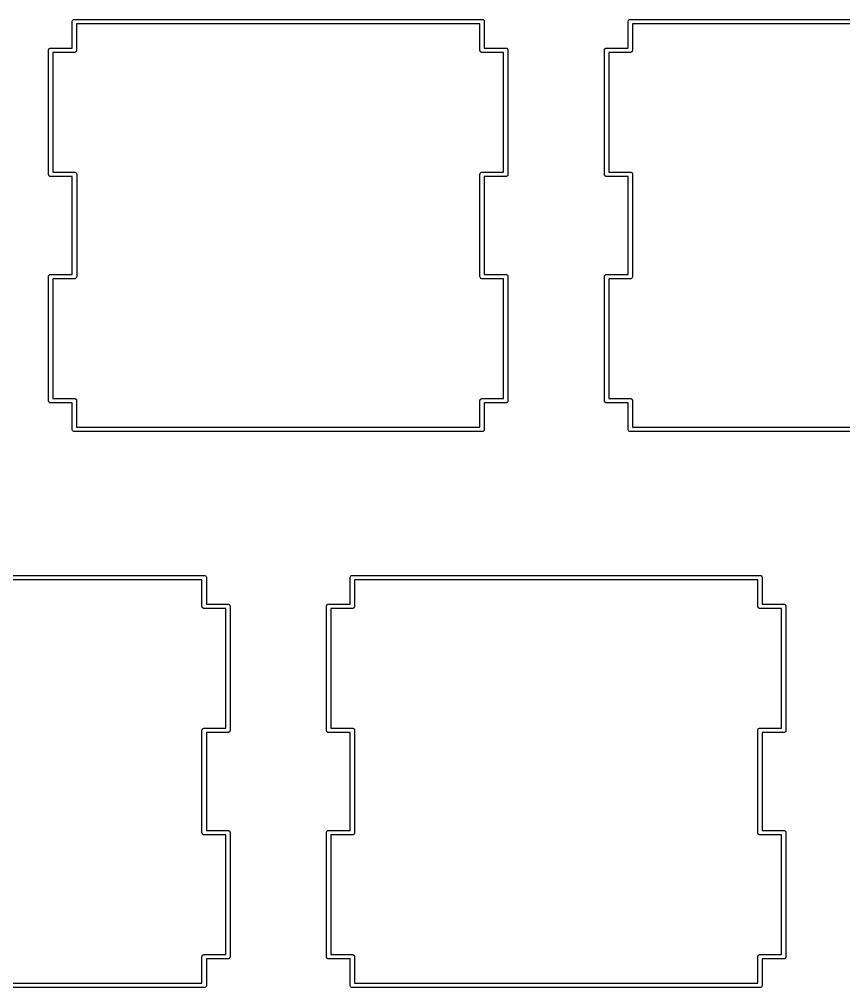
# Model space of a CAD drawing. Extents: x 24 to 395, y -191 to -67.
# Drawn here: x 67.33 to 95.58, y -126.12 to -92.95 of the extents above; entities that cross this region are included whole.
import ezdxf

# ---------------------------------------------------------------- set-up
doc = ezdxf.new("R2010")
doc.units = 0
doc.header["$MEASUREMENT"] = 0
doc.layers.add('BLACK', color=7, linetype='CONTINUOUS')

msp = doc.modelspace()

# ---------------------------------------------------------------- linework, layer by layer
at = {"layer": 'Black'}
for p, q in [((69.14, -93.0143), (69.149, -92.9894)), ((69.14, -93.0407), (69.14, -93.0143)), ((69.14, -93.0408), (69.14, -93.0407)), ((69.14, -93.9329), (69.14, -93.0408)), ((69.149, -92.9894), (69.166, -92.9691)), ((69.166, -92.9691), (69.1889, -92.9559)), ((69.1889, -92.9559), (69.215, -92.9513)), ((69.215, -92.9513), (83.185, -92.9513)), ((69.29, -93.1037), (69.29, -94.0079)), ((83.11, -93.1037), (69.29, -93.1037)), ((83.11, -94.0079), (83.11, -93.1037)), ((83.185, -92.9513), (83.2111, -92.9559)), ((83.2111, -92.9559), (83.234, -92.9691)), ((83.234, -92.9691), (83.251, -92.9894)), ((83.251, -92.9894), (83.26, -93.0143)), ((83.26, -93.0143), (83.26, -93.0407)), ((83.26, -93.0407), (83.26, -93.0408)), ((83.26, -93.0408), (83.26, -93.9329)), ((88.19, -93.0143), (88.199, -92.9894)), ((88.19, -93.0407), (88.19, -93.0143)), ((88.19, -93.0408), (88.19, -93.0407)), ((88.19, -93.9329), (88.19, -93.0408)), ((88.199, -92.9894), (88.216, -92.9691)), ((88.216, -92.9691), (88.2389, -92.9559)), ((88.2389, -92.9559), (88.265, -92.9513)), ((88.265, -92.9513), (102.235, -92.9513)), ((88.34, -93.1037), (88.34, -94.0079)), ((102.16, -93.1037), (88.34, -93.1037)), ((68.3272, -94.0079), (68.3283, -94.0015)), ((68.3272, -98.2624), (68.3272, -94.0079)), ((68.3283, -93.9949), (68.3306, -93.9887)), ((68.3283, -94.0015), (68.3283, -93.9949)), ((68.3306, -93.9887), (68.3317, -93.9823)), ((68.3317, -93.9823), (68.335, -93.9766)), ((68.335, -93.9766), (68.3372, -93.9704)), ((68.3372, -93.9704), (68.3415, -93.9654)), ((68.3415, -93.9654), (68.3447, -93.9597)), ((68.3447, -93.9597), (68.3498, -93.9555)), ((68.3498, -93.9555), (68.354, -93.9505)), ((68.354, -93.9505), (68.3597, -93.9472)), ((68.3597, -93.9472), (68.3647, -93.943)), ((68.3647, -93.943), (68.3709, -93.9407)), ((68.3709, -93.9407), (68.3765, -93.9375)), ((68.3765, -93.9375), (68.383, -93.9363)), ((68.383, -93.9363), (68.3892, -93.9341)), ((68.3892, -93.9341), (68.3957, -93.9341)), ((68.3957, -93.9341), (68.4022, -93.9329)), ((68.4022, -93.9329), (69.14, -93.9329)), ((69.215, -94.0829), (68.4772, -94.0829)), ((68.4772, -94.0829), (68.4772, -98.1874)), ((69.2215, -94.0818), (69.215, -94.0829)), ((69.228, -94.0818), (69.2215, -94.0818)), ((69.2342, -94.0796), (69.228, -94.0818)), ((69.2407, -94.0784), (69.2342, -94.0796)), ((69.2463, -94.0751), (69.2407, -94.0784)), ((69.2525, -94.0729), (69.2463, -94.0751)), ((69.2575, -94.0687), (69.2525, -94.0729)), ((69.2632, -94.0654), (69.2575, -94.0687)), ((69.2674, -94.0604), (69.2632, -94.0654)), ((69.2725, -94.0561), (69.2674, -94.0604)), ((69.2757, -94.0505), (69.2725, -94.0561)), ((69.28, -94.0454), (69.2757, -94.0505)), ((69.2822, -94.0393), (69.28, -94.0454)), ((69.2855, -94.0336), (69.2822, -94.0393)), ((69.2866, -94.0271), (69.2855, -94.0336)), ((69.2889, -94.021), (69.2866, -94.0271)), ((69.29, -94.0079), (69.2889, -94.0144)), ((69.2889, -94.0144), (69.2889, -94.021)), ((83.1111, -94.0144), (83.11, -94.0079)), ((83.1111, -94.021), (83.1111, -94.0144)), ((83.1134, -94.0271), (83.1111, -94.021)), ((83.1145, -94.0336), (83.1134, -94.0271)), ((83.1178, -94.0393), (83.1145, -94.0336)), ((83.12, -94.0454), (83.1178, -94.0393)), ((83.1243, -94.0505), (83.12, -94.0454)), ((83.1275, -94.0561), (83.1243, -94.0505)), ((83.1326, -94.0604), (83.1275, -94.0561)), ((83.1368, -94.0654), (83.1326, -94.0604)), ((83.1425, -94.0687), (83.1368, -94.0654)), ((83.1475, -94.0729), (83.1425, -94.0687)), ((83.1537, -94.0751), (83.1475, -94.0729)), ((83.1593, -94.0784), (83.1537, -94.0751)), ((83.1658, -94.0796), (83.1593, -94.0784)), ((83.172, -94.0818), (83.1658, -94.0796)), ((83.1785, -94.0818), (83.172, -94.0818)), ((83.185, -94.0829), (83.1785, -94.0818)), ((83.9228, -94.0829), (83.185, -94.0829)), ((83.26, -93.9329), (83.9978, -93.9329)), ((83.9228, -98.1874), (83.9228, -94.0829)), ((83.9978, -93.9329), (84.0043, -93.9341)), ((84.0043, -93.9341), (84.0108, -93.9341)), ((84.0108, -93.9341), (84.017, -93.9363)), ((84.017, -93.9363), (84.0235, -93.9375)), ((84.0235, -93.9375), (84.0291, -93.9407)), ((84.0291, -93.9407), (84.0353, -93.943)), ((84.0353, -93.943), (84.0403, -93.9472)), ((84.0403, -93.9472), (84.046, -93.9505)), ((84.046, -93.9505), (84.0502, -93.9555)), ((84.0502, -93.9555), (84.0553, -93.9597)), ((84.0553, -93.9597), (84.0585, -93.9654)), ((84.0585, -93.9654), (84.0628, -93.9704)), ((84.0628, -93.9704), (84.065, -93.9766)), ((84.065, -93.9766), (84.0683, -93.9823)), ((84.0683, -93.9823), (84.0694, -93.9887)), ((84.0694, -93.9887), (84.0717, -93.9949)), ((84.0717, -93.9949), (84.0717, -94.0015)), ((84.0717, -94.0015), (84.0728, -94.0079)), ((84.0728, -94.0079), (84.0728, -98.2624)), ((87.3772, -94.0079), (87.3783, -94.0015)), ((87.3772, -98.2624), (87.3772, -94.0079)), ((87.3783, -93.9949), (87.3806, -93.9887)), ((87.3783, -94.0015), (87.3783, -93.9949)), ((87.3806, -93.9887), (87.3817, -93.9823)), ((87.3817, -93.9823), (87.385, -93.9766)), ((87.385, -93.9766), (87.3872, -93.9704)), ((87.3872, -93.9704), (87.3915, -93.9654)), ((87.3915, -93.9654), (87.3947, -93.9597)), ((87.3947, -93.9597), (87.3998, -93.9555)), ((87.3998, -93.9555), (87.404, -93.9505)), ((87.404, -93.9505), (87.4097, -93.9472)), ((87.4097, -93.9472), (87.4147, -93.943)), ((87.4147, -93.943), (87.4209, -93.9407)), ((87.4209, -93.9407), (87.4265, -93.9375)), ((87.4265, -93.9375), (87.433, -93.9363)), ((87.433, -93.9363), (87.4392, -93.9341)), ((87.4392, -93.9341), (87.4457, -93.9341)), ((87.4457, -93.9341), (87.4522, -93.9329)), ((87.4522, -93.9329), (88.19, -93.9329)), ((88.265, -94.0829), (87.5272, -94.0829)), ((87.5272, -94.0829), (87.5272, -98.1874)), ((88.2715, -94.0818), (88.265, -94.0829)), ((88.278, -94.0818), (88.2715, -94.0818)), ((88.2842, -94.0796), (88.278, -94.0818)), ((88.2907, -94.0784), (88.2842, -94.0796)), ((88.2963, -94.0751), (88.2907, -94.0784)), ((88.3025, -94.0729), (88.2963, -94.0751)), ((88.3075, -94.0687), (88.3025, -94.0729)), ((88.3132, -94.0654), (88.3075, -94.0687)), ((88.3174, -94.0604), (88.3132, -94.0654)), ((88.3225, -94.0561), (88.3174, -94.0604)), ((88.3257, -94.0505), (88.3225, -94.0561)), ((88.33, -94.0454), (88.3257, -94.0505)), ((88.3322, -94.0393), (88.33, -94.0454)), ((88.3355, -94.0336), (88.3322, -94.0393)), ((88.3366, -94.0271), (88.3355, -94.0336)), ((88.3389, -94.021), (88.3366, -94.0271)), ((88.34, -94.0079), (88.3389, -94.0144)), ((88.3389, -94.0144), (88.3389, -94.021)), ((68.4772, -98.1874), (69.2017, -98.1874)), ((69.2017, -98.1874), (69.2018, -98.1874)), ((69.2018, -98.1874), (69.2282, -98.1874)), ((69.2282, -98.1874), (69.2531, -98.1964)), ((83.1469, -98.1964), (83.1718, -98.1874)), ((83.1718, -98.1874), (83.1982, -98.1874)), ((83.1982, -98.1874), (83.1983, -98.1874)), ((83.1983, -98.1874), (83.9228, -98.1874)), ((87.5272, -98.1874), (88.2517, -98.1874)), ((88.2517, -98.1874), (88.2518, -98.1874)), ((88.2518, -98.1874), (88.2782, -98.1874)), ((88.2782, -98.1874), (88.3031, -98.1964)), ((68.3283, -98.2689), (68.3272, -98.2624)), ((68.3283, -98.2755), (68.3283, -98.2689)), ((68.3306, -98.2816), (68.3283, -98.2755)), ((68.3317, -98.2881), (68.3306, -98.2816)), ((68.335, -98.2938), (68.3317, -98.2881)), ((68.3372, -98.2999), (68.335, -98.2938)), ((68.3415, -98.305), (68.3372, -98.2999)), ((68.3447, -98.3106), (68.3415, -98.305)), ((68.3498, -98.3149), (68.3447, -98.3106)), ((68.354, -98.3199), (68.3498, -98.3149)), ((68.3597, -98.3232), (68.354, -98.3199)), ((68.3647, -98.3274), (68.3597, -98.3232)), ((68.3709, -98.3296), (68.3647, -98.3274)), ((68.3765, -98.3329), (68.3709, -98.3296)), ((68.383, -98.3341), (68.3765, -98.3329)), ((68.3892, -98.3363), (68.383, -98.3341)), ((68.3957, -98.3363), (68.3892, -98.3363)), ((68.4022, -98.3374), (68.3957, -98.3363)), ((69.1388, -98.3374), (68.4022, -98.3374)), ((69.1388, -101.688), (69.1388, -98.3374)), ((69.2531, -98.1964), (69.2734, -98.2135)), ((69.2734, -98.2135), (69.2866, -98.2364)), ((69.2866, -98.2364), (69.2912, -98.2624)), ((69.2912, -98.2624), (69.2912, -101.763)), ((83.1088, -98.2624), (83.1134, -98.2364)), ((83.1088, -101.763), (83.1088, -98.2624)), ((83.1134, -98.2364), (83.1266, -98.2135)), ((83.1266, -98.2135), (83.1469, -98.1964)), ((83.9978, -98.3374), (83.2612, -98.3374)), ((83.2612, -98.3374), (83.2612, -101.688)), ((84.0043, -98.3363), (83.9978, -98.3374)), ((84.0108, -98.3363), (84.0043, -98.3363)), ((84.017, -98.3341), (84.0108, -98.3363)), ((84.0235, -98.3329), (84.017, -98.3341)), ((84.0291, -98.3296), (84.0235, -98.3329)), ((84.0353, -98.3274), (84.0291, -98.3296)), ((84.0403, -98.3232), (84.0353, -98.3274)), ((84.046, -98.3199), (84.0403, -98.3232)), ((84.0502, -98.3149), (84.046, -98.3199)), ((84.0553, -98.3106), (84.0502, -98.3149)), ((84.0585, -98.305), (84.0553, -98.3106)), ((84.0628, -98.2999), (84.0585, -98.305)), ((84.065, -98.2938), (84.0628, -98.2999)), ((84.0683, -98.2881), (84.065, -98.2938)), ((84.0694, -98.2816), (84.0683, -98.2881)), ((84.0717, -98.2755), (84.0694, -98.2816)), ((84.0728, -98.2624), (84.0717, -98.2689)), ((84.0717, -98.2689), (84.0717, -98.2755)), ((87.3783, -98.2689), (87.3772, -98.2624)), ((87.3783, -98.2755), (87.3783, -98.2689)), ((87.3806, -98.2816), (87.3783, -98.2755)), ((87.3817, -98.2881), (87.3806, -98.2816)), ((87.385, -98.2938), (87.3817, -98.2881)), ((87.3872, -98.2999), (87.385, -98.2938)), ((87.3915, -98.305), (87.3872, -98.2999)), ((87.3947, -98.3106), (87.3915, -98.305)), ((87.3998, -98.3149), (87.3947, -98.3106)), ((87.404, -98.3199), (87.3998, -98.3149)), ((87.4097, -98.3232), (87.404, -98.3199)), ((87.4147, -98.3274), (87.4097, -98.3232)), ((87.4209, -98.3296), (87.4147, -98.3274)), ((87.4265, -98.3329), (87.4209, -98.3296)), ((87.433, -98.3341), (87.4265, -98.3329)), ((87.4392, -98.3363), (87.433, -98.3341)), ((87.4457, -98.3363), (87.4392, -98.3363)), ((87.4522, -98.3374), (87.4457, -98.3363)), ((88.1888, -98.3374), (87.4522, -98.3374)), ((88.1888, -101.688), (88.1888, -98.3374)), ((88.3031, -98.1964), (88.3234, -98.2135)), ((88.3234, -98.2135), (88.3366, -98.2364)), ((88.3366, -98.2364), (88.3412, -98.2624)), ((88.3412, -98.2624), (88.3412, -101.763)), ((68.3272, -101.763), (68.3283, -101.756)), ((68.3272, -106.017), (68.3272, -101.763)), ((68.3283, -101.75), (68.3306, -101.743)), ((68.3283, -101.756), (68.3283, -101.75)), ((68.3306, -101.743), (68.3317, -101.737)), ((68.3317, -101.737), (68.335, -101.731)), ((68.335, -101.731), (68.3372, -101.725)), ((68.3372, -101.725), (68.3415, -101.72)), ((68.3415, -101.72), (68.3447, -101.714)), ((68.3447, -101.714), (68.3498, -101.71)), ((68.3498, -101.71), (68.354, -101.705)), ((68.354, -101.705), (68.3597, -101.702)), ((68.3597, -101.702), (68.3647, -101.698)), ((68.3647, -101.698), (68.3709, -101.695)), ((68.3709, -101.695), (68.3765, -101.692)), ((68.3765, -101.692), (68.383, -101.691)), ((68.383, -101.691), (68.3892, -101.689)), ((68.3892, -101.689), (68.3957, -101.689)), ((68.3957, -101.689), (68.4022, -101.688)), ((68.4022, -101.688), (69.1388, -101.688)), ((69.2017, -101.838), (68.4772, -101.838)), ((68.4772, -101.838), (68.4772, -105.942)), ((69.2018, -101.838), (69.2017, -101.838)), ((69.2282, -101.838), (69.2018, -101.838)), ((69.2531, -101.829), (69.2282, -101.838)), ((69.2734, -101.812), (69.2531, -101.829)), ((69.2866, -101.789), (69.2734, -101.812)), ((69.2912, -101.763), (69.2866, -101.789)), ((83.1134, -101.789), (83.1088, -101.763)), ((83.1266, -101.812), (83.1134, -101.789)), ((83.1469, -101.829), (83.1266, -101.812)), ((83.1718, -101.838), (83.1469, -101.829)), ((83.1982, -101.838), (83.1718, -101.838)), ((83.1983, -101.838), (83.1982, -101.838)), ((83.9228, -101.838), (83.1983, -101.838)), ((83.2612, -101.688), (83.9978, -101.688)), ((83.9228, -105.942), (83.9228, -101.838)), ((83.9978, -101.688), (84.0043, -101.689)), ((84.0043, -101.689), (84.0108, -101.689)), ((84.0108, -101.689), (84.017, -101.691)), ((84.017, -101.691), (84.0235, -101.692)), ((84.0235, -101.692), (84.0291, -101.695)), ((84.0291, -101.695), (84.0353, -101.698)), ((84.0353, -101.698), (84.0403, -101.702)), ((84.0403, -101.702), (84.046, -101.705)), ((84.046, -101.705), (84.0502, -101.71)), ((84.0502, -101.71), (84.0553, -101.714)), ((84.0553, -101.714), (84.0585, -101.72)), ((84.0585, -101.72), (84.0628, -101.725)), ((84.0628, -101.725), (84.065, -101.731)), ((84.065, -101.731), (84.0683, -101.737)), ((84.0683, -101.737), (84.0694, -101.743)), ((84.0694, -101.743), (84.0717, -101.75)), ((84.0717, -101.75), (84.0717, -101.756)), ((84.0717, -101.756), (84.0728, -101.763)), ((84.0728, -101.763), (84.0728, -106.017)), ((87.3772, -101.763), (87.3783, -101.756)), ((87.3772, -106.017), (87.3772, -101.763)), ((87.3783, -101.75), (87.3806, -101.743)), ((87.3783, -101.756), (87.3783, -101.75)), ((87.3806, -101.743), (87.3817, -101.737)), ((87.3817, -101.737), (87.385, -101.731)), ((87.385, -101.731), (87.3872, -101.725)), ((87.3872, -101.725), (87.3915, -101.72)), ((87.3915, -101.72), (87.3947, -101.714)), ((87.3947, -101.714), (87.3998, -101.71)), ((87.3998, -101.71), (87.404, -101.705)), ((87.404, -101.705), (87.4097, -101.702)), ((87.4097, -101.702), (87.4147, -101.698)), ((87.4147, -101.698), (87.4209, -101.695)), ((87.4209, -101.695), (87.4265, -101.692)), ((87.4265, -101.692), (87.433, -101.691)), ((87.433, -101.691), (87.4392, -101.689)), ((87.4392, -101.689), (87.4457, -101.689)), ((87.4457, -101.689), (87.4522, -101.688)), ((87.4522, -101.688), (88.1888, -101.688)), ((88.2517, -101.838), (87.5272, -101.838)), ((87.5272, -101.838), (87.5272, -105.942)), ((88.2518, -101.838), (88.2517, -101.838)), ((88.2782, -101.838), (88.2518, -101.838)), ((88.3031, -101.829), (88.2782, -101.838)), ((88.3234, -101.812), (88.3031, -101.829)), ((88.3366, -101.789), (88.3234, -101.812)), ((88.3412, -101.763), (88.3366, -101.789)), ((68.3283, -106.024), (68.3272, -106.017)), ((68.3283, -106.03), (68.3283, -106.024)), ((68.3306, -106.036), (68.3283, -106.03)), ((68.3317, -106.043), (68.3306, -106.036)), ((68.335, -106.048), (68.3317, -106.043)), ((68.3372, -106.055), (68.335, -106.048)), ((68.3415, -106.06), (68.3372, -106.055)), ((68.3447, -106.065), (68.3415, -106.06)), ((68.3498, -106.069), (68.3447, -106.065)), ((68.354, -106.075), (68.3498, -106.069)), ((68.3597, -106.078), (68.354, -106.075)), ((68.3647, -106.082), (68.3597, -106.078)), ((68.3709, -106.084), (68.3647, -106.082)), ((68.3765, -106.088), (68.3709, -106.084)), ((68.383, -106.089), (68.3765, -106.088)), ((68.3892, -106.091), (68.383, -106.089)), ((68.3957, -106.091), (68.3892, -106.091)), ((68.4022, -106.092), (68.3957, -106.091)), ((69.14, -106.092), (68.4022, -106.092)), ((68.4772, -105.942), (69.215, -105.942)), ((69.14, -106.984), (69.14, -106.092)), ((69.215, -105.942), (69.2215, -105.943)), ((69.2215, -105.943), (69.228, -105.943)), ((69.228, -105.943), (69.2342, -105.945)), ((69.2342, -105.945), (69.2407, -105.947)), ((69.2407, -105.947), (69.2463, -105.95)), ((69.2463, -105.95), (69.2525, -105.952)), ((69.2525, -105.952), (69.2575, -105.956)), ((69.2575, -105.956), (69.2632, -105.96)), ((69.2632, -105.96), (69.2674, -105.965)), ((69.2674, -105.965), (69.2725, -105.969)), ((69.2725, -105.969), (69.2757, -105.975)), ((69.2757, -105.975), (69.28, -105.98)), ((69.28, -105.98), (69.2822, -105.986)), ((69.2822, -105.986), (69.2855, -105.991)), ((69.2855, -105.991), (69.2866, -105.998)), ((69.2866, -105.998), (69.2889, -106.004)), ((69.2889, -106.004), (69.2889, -106.011)), ((69.2889, -106.011), (69.29, -106.017)), ((69.29, -106.017), (69.29, -106.921)), ((83.11, -106.017), (83.1111, -106.011)), ((83.11, -106.921), (83.11, -106.017)), ((83.1111, -106.004), (83.1134, -105.998)), ((83.1111, -106.011), (83.1111, -106.004)), ((83.1134, -105.998), (83.1145, -105.991)), ((83.1145, -105.991), (83.1178, -105.986)), ((83.1178, -105.986), (83.12, -105.98)), ((83.12, -105.98), (83.1243, -105.975)), ((83.1243, -105.975), (83.1275, -105.969)), ((83.1275, -105.969), (83.1326, -105.965)), ((83.1326, -105.965), (83.1368, -105.96)), ((83.1368, -105.96), (83.1425, -105.956)), ((83.1425, -105.956), (83.1475, -105.952)), ((83.1475, -105.952), (83.1537, -105.95)), ((83.1537, -105.95), (83.1593, -105.947)), ((83.1593, -105.947), (83.1658, -105.945)), ((83.1658, -105.945), (83.172, -105.943)), ((83.172, -105.943), (83.1785, -105.943)), ((83.1785, -105.943), (83.185, -105.942)), ((83.185, -105.942), (83.9228, -105.942)), ((83.9978, -106.092), (83.26, -106.092)), ((83.26, -106.092), (83.26, -106.984)), ((84.0043, -106.091), (83.9978, -106.092)), ((84.0108, -106.091), (84.0043, -106.091)), ((84.017, -106.089), (84.0108, -106.091)), ((84.0235, -106.088), (84.017, -106.089)), ((84.0291, -106.084), (84.0235, -106.088)), ((84.0353, -106.082), (84.0291, -106.084)), ((84.0403, -106.078), (84.0353, -106.082)), ((84.046, -106.075), (84.0403, -106.078)), ((84.0502, -106.069), (84.046, -106.075)), ((84.0553, -106.065), (84.0502, -106.069)), ((84.0585, -106.06), (84.0553, -106.065)), ((84.0628, -106.055), (84.0585, -106.06)), ((84.065, -106.048), (84.0628, -106.055)), ((84.0683, -106.043), (84.065, -106.048)), ((84.0694, -106.036), (84.0683, -106.043)), ((84.0717, -106.03), (84.0694, -106.036)), ((84.0728, -106.017), (84.0717, -106.024)), ((84.0717, -106.024), (84.0717, -106.03)), ((87.3783, -106.024), (87.3772, -106.017)), ((87.3783, -106.03), (87.3783, -106.024)), ((87.3806, -106.036), (87.3783, -106.03)), ((87.3817, -106.043), (87.3806, -106.036)), ((87.385, -106.048), (87.3817, -106.043)), ((87.3872, -106.055), (87.385, -106.048)), ((87.3915, -106.06), (87.3872, -106.055)), ((87.3947, -106.065), (87.3915, -106.06)), ((87.3998, -106.069), (87.3947, -106.065)), ((87.404, -106.075), (87.3998, -106.069)), ((87.4097, -106.078), (87.404, -106.075)), ((87.4147, -106.082), (87.4097, -106.078)), ((87.4209, -106.084), (87.4147, -106.082)), ((87.4265, -106.088), (87.4209, -106.084)), ((87.433, -106.089), (87.4265, -106.088)), ((87.4392, -106.091), (87.433, -106.089)), ((87.4457, -106.091), (87.4392, -106.091)), ((87.4522, -106.092), (87.4457, -106.091)), ((88.19, -106.092), (87.4522, -106.092)), ((87.5272, -105.942), (88.265, -105.942)), ((88.19, -106.984), (88.19, -106.092)), ((88.265, -105.942), (88.2715, -105.943)), ((88.2715, -105.943), (88.278, -105.943)), ((88.278, -105.943), (88.2842, -105.945)), ((88.2842, -105.945), (88.2907, -105.947)), ((88.2907, -105.947), (88.2963, -105.95)), ((88.2963, -105.95), (88.3025, -105.952)), ((88.3025, -105.952), (88.3075, -105.956)), ((88.3075, -105.956), (88.3132, -105.96)), ((88.3132, -105.96), (88.3174, -105.965)), ((88.3174, -105.965), (88.3225, -105.969)), ((88.3225, -105.969), (88.3257, -105.975)), ((88.3257, -105.975), (88.33, -105.98)), ((88.33, -105.98), (88.3322, -105.986)), ((88.3322, -105.986), (88.3355, -105.991)), ((88.3355, -105.991), (88.3366, -105.998)), ((88.3366, -105.998), (88.3389, -106.004)), ((88.3389, -106.004), (88.3389, -106.011)), ((88.3389, -106.011), (88.34, -106.017)), ((88.34, -106.017), (88.34, -106.921)), ((69.14, -107.011), (69.14, -106.984)), ((69.14, -106.984), (69.14, -106.984)), ((69.149, -107.036), (69.14, -107.011)), ((69.166, -107.056), (69.149, -107.036)), ((69.1889, -107.069), (69.166, -107.056)), ((69.215, -107.074), (69.1889, -107.069)), ((83.185, -107.074), (69.215, -107.074)), ((69.29, -106.921), (83.11, -106.921)), ((83.2111, -107.069), (83.185, -107.074)), ((83.234, -107.056), (83.2111, -107.069)), ((83.251, -107.036), (83.234, -107.056)), ((83.26, -107.011), (83.251, -107.036)), ((83.26, -106.984), (83.26, -106.984)), ((83.26, -106.984), (83.26, -107.011)), ((88.19, -107.011), (88.19, -106.984)), ((88.19, -106.984), (88.19, -106.984)), ((88.199, -107.036), (88.19, -107.011)), ((88.216, -107.056), (88.199, -107.036)), ((88.2389, -107.069), (88.216, -107.056)), ((88.265, -107.074), (88.2389, -107.069)), ((102.235, -107.074), (88.265, -107.074)), ((88.34, -106.921), (102.16, -106.921)), ((59.69, -112.001), (73.66, -112.001)), ((73.66, -112.001), (73.6861, -112.006)), ((73.6861, -112.006), (73.709, -112.019)), ((73.709, -112.019), (73.726, -112.039)), ((73.726, -112.039), (73.735, -112.064)), ((73.735, -112.064), (73.735, -112.091)), ((73.735, -112.091), (73.735, -112.091)), ((73.735, -112.091), (73.735, -112.983)), ((78.665, -112.064), (78.674, -112.039)), ((78.665, -112.091), (78.665, -112.064)), ((78.665, -112.983), (78.665, -112.091)), ((78.665, -112.091), (78.665, -112.091)), ((78.674, -112.039), (78.691, -112.019)), ((78.691, -112.019), (78.7139, -112.006)), ((78.7139, -112.006), (78.74, -112.001)), ((78.74, -112.001), (92.71, -112.001)), ((92.71, -112.001), (92.7361, -112.006)), ((92.7361, -112.006), (92.759, -112.019)), ((92.759, -112.019), (92.776, -112.039)), ((92.776, -112.039), (92.785, -112.064)), ((92.785, -112.064), (92.785, -112.091)), ((92.785, -112.091), (92.785, -112.091)), ((92.785, -112.091), (92.785, -112.983)), ((73.585, -112.154), (59.765, -112.154)), ((73.585, -113.058), (73.585, -112.154)), ((78.815, -112.154), (78.815, -113.058)), ((92.635, -112.154), (78.815, -112.154)), ((92.635, -113.058), (92.635, -112.154)), ((73.5861, -113.064), (73.585, -113.058)), ((73.5861, -113.071), (73.5861, -113.064)), ((73.5884, -113.077), (73.5861, -113.071)), ((73.5895, -113.084), (73.5884, -113.077)), ((73.5928, -113.089), (73.5895, -113.084)), ((73.595, -113.095), (73.5928, -113.089)), ((73.5993, -113.1), (73.595, -113.095)), ((73.6025, -113.106), (73.5993, -113.1)), ((73.6076, -113.11), (73.6025, -113.106)), ((73.6118, -113.115), (73.6076, -113.11)), ((73.6175, -113.119), (73.6118, -113.115)), ((73.735, -112.983), (74.4728, -112.983)), ((74.4728, -112.983), (74.4793, -112.984)), ((74.4793, -112.984), (74.4858, -112.984)), ((74.4858, -112.984), (74.492, -112.986)), ((74.492, -112.986), (74.4985, -112.987)), ((74.4985, -112.987), (74.5041, -112.991)), ((74.5041, -112.991), (74.5103, -112.993)), ((74.5103, -112.993), (74.5153, -112.997)), ((74.5153, -112.997), (74.521, -113)), ((74.521, -113), (74.5252, -113.006)), ((74.5252, -113.006), (74.5303, -113.01)), ((74.5303, -113.01), (74.5335, -113.015)), ((74.5335, -113.015), (74.5378, -113.02)), ((74.5378, -113.02), (74.54, -113.027)), ((74.54, -113.027), (74.5433, -113.032)), ((74.5433, -113.032), (74.5444, -113.039)), ((74.5444, -113.039), (74.5467, -113.045)), ((74.5467, -113.045), (74.5467, -113.051)), ((74.5467, -113.051), (74.5478, -113.058)), ((74.5478, -113.058), (74.5478, -117.312)), ((77.8522, -113.058), (77.8533, -113.051)), ((77.8522, -117.312), (77.8522, -113.058)), ((77.8533, -113.045), (77.8556, -113.039)), ((77.8533, -113.051), (77.8533, -113.045)), ((77.8556, -113.039), (77.8567, -113.032)), ((77.8567, -113.032), (77.86, -113.027)), ((77.86, -113.027), (77.8622, -113.02)), ((77.8622, -113.02), (77.8665, -113.015)), ((77.8665, -113.015), (77.8697, -113.01)), ((77.8697, -113.01), (77.8748, -113.006)), ((77.8748, -113.006), (77.879, -113)), ((77.879, -113), (77.8847, -112.997)), ((77.8847, -112.997), (77.8897, -112.993)), ((77.8897, -112.993), (77.8959, -112.991)), ((77.8959, -112.991), (77.9015, -112.987)), ((77.9015, -112.987), (77.908, -112.986)), ((77.908, -112.986), (77.9142, -112.984)), ((77.9142, -112.984), (77.9207, -112.984)), ((77.9207, -112.984), (77.9272, -112.983)), ((77.9272, -112.983), (78.665, -112.983)), ((78.7882, -113.115), (78.7825, -113.119)), ((78.7924, -113.11), (78.7882, -113.115)), ((78.7975, -113.106), (78.7924, -113.11)), ((78.8007, -113.1), (78.7975, -113.106)), ((78.805, -113.095), (78.8007, -113.1)), ((78.8072, -113.089), (78.805, -113.095)), ((78.8105, -113.084), (78.8072, -113.089)), ((78.8116, -113.077), (78.8105, -113.084)), ((78.8139, -113.071), (78.8116, -113.077)), ((78.815, -113.058), (78.8139, -113.064)), ((78.8139, -113.064), (78.8139, -113.071)), ((92.6361, -113.064), (92.635, -113.058)), ((92.6361, -113.071), (92.6361, -113.064)), ((92.6384, -113.077), (92.6361, -113.071)), ((92.6395, -113.084), (92.6384, -113.077)), ((92.6428, -113.089), (92.6395, -113.084)), ((92.645, -113.095), (92.6428, -113.089)), ((92.6493, -113.1), (92.645, -113.095)), ((92.6525, -113.106), (92.6493, -113.1)), ((92.6576, -113.11), (92.6525, -113.106)), ((92.6618, -113.115), (92.6576, -113.11)), ((92.6675, -113.119), (92.6618, -113.115)), ((92.785, -112.983), (93.5228, -112.983)), ((93.5228, -112.983), (93.5293, -112.984)), ((93.5293, -112.984), (93.5358, -112.984)), ((93.5358, -112.984), (93.542, -112.986)), ((93.542, -112.986), (93.5485, -112.987)), ((93.5485, -112.987), (93.5541, -112.991)), ((93.5541, -112.991), (93.5603, -112.993)), ((93.5603, -112.993), (93.5653, -112.997)), ((93.5653, -112.997), (93.571, -113)), ((93.571, -113), (93.5752, -113.006)), ((93.5752, -113.006), (93.5803, -113.01)), ((93.5803, -113.01), (93.5835, -113.015)), ((93.5835, -113.015), (93.5878, -113.02)), ((93.5878, -113.02), (93.59, -113.027)), ((93.59, -113.027), (93.5933, -113.032)), ((93.5933, -113.032), (93.5944, -113.039)), ((93.5944, -113.039), (93.5967, -113.045)), ((93.5967, -113.045), (93.5967, -113.051)), ((93.5967, -113.051), (93.5978, -113.058)), ((93.5978, -113.058), (93.5978, -117.312)), ((73.6225, -113.123), (73.6175, -113.119)), ((73.6287, -113.125), (73.6225, -113.123)), ((73.6343, -113.128), (73.6287, -113.125)), ((73.6408, -113.13), (73.6343, -113.128)), ((73.647, -113.132), (73.6408, -113.13)), ((73.6535, -113.132), (73.647, -113.132)), ((73.66, -113.133), (73.6535, -113.132)), ((74.3978, -113.133), (73.66, -113.133)), ((74.3978, -117.237), (74.3978, -113.133)), ((78.74, -113.133), (78.0022, -113.133)), ((78.0022, -113.133), (78.0022, -117.237)), ((78.7465, -113.132), (78.74, -113.133)), ((78.753, -113.132), (78.7465, -113.132)), ((78.7592, -113.13), (78.753, -113.132)), ((78.7657, -113.128), (78.7592, -113.13)), ((78.7713, -113.125), (78.7657, -113.128)), ((78.7775, -113.123), (78.7713, -113.125)), ((78.7825, -113.119), (78.7775, -113.123)), ((92.6725, -113.123), (92.6675, -113.119)), ((92.6787, -113.125), (92.6725, -113.123)), ((92.6843, -113.128), (92.6787, -113.125)), ((92.6908, -113.13), (92.6843, -113.128)), ((92.697, -113.132), (92.6908, -113.13)), ((92.7035, -113.132), (92.697, -113.132)), ((92.71, -113.133), (92.7035, -113.132)), ((93.4478, -113.133), (92.71, -113.133)), ((93.4478, -117.237), (93.4478, -113.133)), ((73.5838, -117.312), (73.5884, -117.286)), ((73.5838, -120.813), (73.5838, -117.312)), ((73.5884, -117.286), (73.6016, -117.263)), ((73.6016, -117.263), (73.6219, -117.246)), ((73.6219, -117.246), (73.6468, -117.237)), ((73.6468, -117.237), (73.6732, -117.237)), ((73.6732, -117.237), (73.6733, -117.237)), ((73.6733, -117.237), (74.3978, -117.237)), ((74.4728, -117.387), (73.7362, -117.387)), ((73.7362, -117.387), (73.7362, -120.738)), ((74.4793, -117.386), (74.4728, -117.387)), ((74.4858, -117.386), (74.4793, -117.386)), ((74.492, -117.384), (74.4858, -117.386)), ((74.4985, -117.383), (74.492, -117.384)), ((74.5041, -117.38), (74.4985, -117.383)), ((74.5103, -117.377), (74.5041, -117.38)), ((74.5153, -117.373), (74.5103, -117.377)), ((74.521, -117.37), (74.5153, -117.373)), ((74.5252, -117.365), (74.521, -117.37)), ((74.5303, -117.361), (74.5252, -117.365)), ((74.5335, -117.355), (74.5303, -117.361)), ((74.5378, -117.35), (74.5335, -117.355)), ((74.54, -117.344), (74.5378, -117.35)), ((74.5433, -117.338), (74.54, -117.344)), ((74.5444, -117.332), (74.5433, -117.338)), ((74.5467, -117.325), (74.5444, -117.332)), ((74.5478, -117.312), (74.5467, -117.319)), ((74.5467, -117.319), (74.5467, -117.325)), ((77.8533, -117.319), (77.8522, -117.312)), ((77.8533, -117.325), (77.8533, -117.319)), ((77.8556, -117.332), (77.8533, -117.325)), ((77.8567, -117.338), (77.8556, -117.332)), ((77.86, -117.344), (77.8567, -117.338)), ((77.8622, -117.35), (77.86, -117.344)), ((77.8665, -117.355), (77.8622, -117.35)), ((77.8697, -117.361), (77.8665, -117.355)), ((77.8748, -117.365), (77.8697, -117.361)), ((77.879, -117.37), (77.8748, -117.365)), ((77.8847, -117.373), (77.879, -117.37)), ((77.8897, -117.377), (77.8847, -117.373)), ((77.8959, -117.38), (77.8897, -117.377)), ((77.9015, -117.383), (77.8959, -117.38)), ((77.908, -117.384), (77.9015, -117.383)), ((77.9142, -117.386), (77.908, -117.384)), ((77.9207, -117.386), (77.9142, -117.386)), ((77.9272, -117.387), (77.9207, -117.386)), ((78.6638, -117.387), (77.9272, -117.387)), ((78.0022, -117.237), (78.7267, -117.237)), ((78.6638, -120.738), (78.6638, -117.387)), ((78.7267, -117.237), (78.7268, -117.237)), ((78.7268, -117.237), (78.7532, -117.237)), ((78.7532, -117.237), (78.7781, -117.246)), ((78.7781, -117.246), (78.7984, -117.263)), ((78.7984, -117.263), (78.8116, -117.286)), ((78.8116, -117.286), (78.8162, -117.312)), ((78.8162, -117.312), (78.8162, -120.813)), ((92.6338, -117.312), (92.6384, -117.286)), ((92.6338, -120.813), (92.6338, -117.312)), ((92.6384, -117.286), (92.6516, -117.263)), ((92.6516, -117.263), (92.6719, -117.246)), ((92.6719, -117.246), (92.6968, -117.237)), ((92.6968, -117.237), (92.7232, -117.237)), ((92.7232, -117.237), (92.7233, -117.237)), ((92.7233, -117.237), (93.4478, -117.237)), ((93.5228, -117.387), (92.7862, -117.387)), ((92.7862, -117.387), (92.7862, -120.738)), ((93.5293, -117.386), (93.5228, -117.387)), ((93.5358, -117.386), (93.5293, -117.386)), ((93.542, -117.384), (93.5358, -117.386)), ((93.5485, -117.383), (93.542, -117.384)), ((93.5541, -117.38), (93.5485, -117.383)), ((93.5603, -117.377), (93.5541, -117.38)), ((93.5653, -117.373), (93.5603, -117.377)), ((93.571, -117.37), (93.5653, -117.373)), ((93.5752, -117.365), (93.571, -117.37)), ((93.5803, -117.361), (93.5752, -117.365)), ((93.5835, -117.355), (93.5803, -117.361)), ((93.5878, -117.35), (93.5835, -117.355)), ((93.59, -117.344), (93.5878, -117.35)), ((93.5933, -117.338), (93.59, -117.344)), ((93.5944, -117.332), (93.5933, -117.338)), ((93.5967, -117.325), (93.5944, -117.332)), ((93.5978, -117.312), (93.5967, -117.319)), ((93.5967, -117.319), (93.5967, -117.325)), ((73.7362, -120.738), (74.4728, -120.738)), ((74.4728, -120.738), (74.4793, -120.739)), ((74.4793, -120.739), (74.4858, -120.739)), ((74.4858, -120.739), (74.492, -120.741)), ((74.492, -120.741), (74.4985, -120.742)), ((74.4985, -120.742), (74.5041, -120.745)), ((74.5041, -120.745), (74.5103, -120.748)), ((74.5103, -120.748), (74.5153, -120.752)), ((77.8847, -120.752), (77.8897, -120.748)), ((77.8897, -120.748), (77.8959, -120.745)), ((77.8959, -120.745), (77.9015, -120.742)), ((77.9015, -120.742), (77.908, -120.741)), ((77.908, -120.741), (77.9142, -120.739)), ((77.9142, -120.739), (77.9207, -120.739)), ((77.9207, -120.739), (77.9272, -120.738)), ((77.9272, -120.738), (78.6638, -120.738)), ((92.7862, -120.738), (93.5228, -120.738)), ((93.5228, -120.738), (93.5293, -120.739)), ((93.5293, -120.739), (93.5358, -120.739)), ((93.5358, -120.739), (93.542, -120.741)), ((93.542, -120.741), (93.5485, -120.742)), ((93.5485, -120.742), (93.5541, -120.745)), ((93.5541, -120.745), (93.5603, -120.748)), ((93.5603, -120.748), (93.5653, -120.752)), ((73.5884, -120.839), (73.5838, -120.813)), ((73.6016, -120.862), (73.5884, -120.839)), ((73.6219, -120.879), (73.6016, -120.862)), ((73.6468, -120.888), (73.6219, -120.879)), ((73.6732, -120.888), (73.6468, -120.888)), ((73.6733, -120.888), (73.6732, -120.888)), ((74.3978, -120.888), (73.6733, -120.888)), ((74.3978, -124.992), (74.3978, -120.888)), ((74.5153, -120.752), (74.521, -120.755)), ((74.521, -120.755), (74.5252, -120.76)), ((74.5252, -120.76), (74.5303, -120.764)), ((74.5303, -120.764), (74.5335, -120.77)), ((74.5335, -120.77), (74.5378, -120.775)), ((74.5378, -120.775), (74.54, -120.781)), ((74.54, -120.781), (74.5433, -120.787)), ((74.5433, -120.787), (74.5444, -120.793)), ((74.5444, -120.793), (74.5467, -120.8)), ((74.5467, -120.8), (74.5467, -120.806)), ((74.5467, -120.806), (74.5478, -120.813)), ((74.5478, -120.813), (74.5478, -125.067)), ((77.8522, -120.813), (77.8533, -120.806)), ((77.8522, -125.067), (77.8522, -120.813)), ((77.8533, -120.8), (77.8556, -120.793)), ((77.8533, -120.806), (77.8533, -120.8)), ((77.8556, -120.793), (77.8567, -120.787)), ((77.8567, -120.787), (77.86, -120.781)), ((77.86, -120.781), (77.8622, -120.775)), ((77.8622, -120.775), (77.8665, -120.77)), ((77.8665, -120.77), (77.8697, -120.764)), ((77.8697, -120.764), (77.8748, -120.76)), ((77.8748, -120.76), (77.879, -120.755)), ((77.879, -120.755), (77.8847, -120.752)), ((78.7267, -120.888), (78.0022, -120.888)), ((78.0022, -120.888), (78.0022, -124.992)), ((78.7268, -120.888), (78.7267, -120.888)), ((78.7532, -120.888), (78.7268, -120.888)), ((78.7781, -120.879), (78.7532, -120.888)), ((78.7984, -120.862), (78.7781, -120.879)), ((78.8116, -120.839), (78.7984, -120.862)), ((78.8162, -120.813), (78.8116, -120.839)), ((92.6384, -120.839), (92.6338, -120.813)), ((92.6516, -120.862), (92.6384, -120.839)), ((92.6719, -120.879), (92.6516, -120.862)), ((92.6968, -120.888), (92.6719, -120.879)), ((92.7232, -120.888), (92.6968, -120.888)), ((92.7233, -120.888), (92.7232, -120.888)), ((93.4478, -120.888), (92.7233, -120.888)), ((93.4478, -124.992), (93.4478, -120.888)), ((93.5653, -120.752), (93.571, -120.755)), ((93.571, -120.755), (93.5752, -120.76)), ((93.5752, -120.76), (93.5803, -120.764)), ((93.5803, -120.764), (93.5835, -120.77)), ((93.5835, -120.77), (93.5878, -120.775)), ((93.5878, -120.775), (93.59, -120.781)), ((93.59, -120.781), (93.5933, -120.787)), ((93.5933, -120.787), (93.5944, -120.793)), ((93.5944, -120.793), (93.5967, -120.8)), ((93.5967, -120.8), (93.5967, -120.806)), ((93.5967, -120.806), (93.5978, -120.813)), ((93.5978, -120.813), (93.5978, -125.067)), ((73.585, -125.067), (73.5861, -125.061)), ((73.5861, -125.054), (73.5884, -125.048)), ((73.5861, -125.061), (73.5861, -125.054)), ((73.5884, -125.048), (73.5895, -125.041)), ((73.5895, -125.041), (73.5928, -125.036)), ((73.5928, -125.036), (73.595, -125.03)), ((73.595, -125.03), (73.5993, -125.025)), ((73.5993, -125.025), (73.6025, -125.019)), ((73.6025, -125.019), (73.6076, -125.015)), ((73.6076, -125.015), (73.6118, -125.01)), ((73.6118, -125.01), (73.6175, -125.006)), ((73.6175, -125.006), (73.6225, -125.002)), ((73.6225, -125.002), (73.6287, -125)), ((73.6287, -125), (73.6343, -124.997)), ((73.6343, -124.997), (73.6408, -124.995)), ((73.6408, -124.995), (73.647, -124.993)), ((73.647, -124.993), (73.6535, -124.993)), ((73.6535, -124.993), (73.66, -124.992)), ((73.66, -124.992), (74.3978, -124.992)), ((78.0022, -124.992), (78.74, -124.992)), ((78.74, -124.992), (78.7465, -124.993)), ((78.7465, -124.993), (78.753, -124.993)), ((78.753, -124.993), (78.7592, -124.995)), ((78.7592, -124.995), (78.7657, -124.997)), ((78.7657, -124.997), (78.7713, -125)), ((78.7713, -125), (78.7775, -125.002)), ((78.7775, -125.002), (78.7825, -125.006)), ((78.7825, -125.006), (78.7882, -125.01)), ((78.7882, -125.01), (78.7924, -125.015)), ((78.7924, -125.015), (78.7975, -125.019)), ((78.7975, -125.019), (78.8007, -125.025)), ((78.8007, -125.025), (78.805, -125.03)), ((78.805, -125.03), (78.8072, -125.036)), ((78.8072, -125.036), (78.8105, -125.041)), ((78.8105, -125.041), (78.8116, -125.048)), ((78.8116, -125.048), (78.8139, -125.054)), ((78.8139, -125.054), (78.8139, -125.061)), ((78.8139, -125.061), (78.815, -125.067)), ((92.635, -125.067), (92.6361, -125.061)), ((92.6361, -125.054), (92.6384, -125.048)), ((92.6361, -125.061), (92.6361, -125.054)), ((92.6384, -125.048), (92.6395, -125.041)), ((92.6395, -125.041), (92.6428, -125.036)), ((92.6428, -125.036), (92.645, -125.03)), ((92.645, -125.03), (92.6493, -125.025)), ((92.6493, -125.025), (92.6525, -125.019)), ((92.6525, -125.019), (92.6576, -125.015)), ((92.6576, -125.015), (92.6618, -125.01)), ((92.6618, -125.01), (92.6675, -125.006)), ((92.6675, -125.006), (92.6725, -125.002)), ((92.6725, -125.002), (92.6787, -125)), ((92.6787, -125), (92.6843, -124.997)), ((92.6843, -124.997), (92.6908, -124.995)), ((92.6908, -124.995), (92.697, -124.993)), ((92.697, -124.993), (92.7035, -124.993)), ((92.7035, -124.993), (92.71, -124.992)), ((92.71, -124.992), (93.4478, -124.992)), ((73.585, -125.971), (73.585, -125.067)), ((74.4728, -125.142), (73.735, -125.142)), ((73.735, -125.142), (73.735, -126.034)), ((74.4793, -125.141), (74.4728, -125.142)), ((74.4858, -125.141), (74.4793, -125.141)), ((74.492, -125.139), (74.4858, -125.141)), ((74.4985, -125.138), (74.492, -125.139)), ((74.5041, -125.134), (74.4985, -125.138)), ((74.5103, -125.132), (74.5041, -125.134)), ((74.5153, -125.128), (74.5103, -125.132)), ((74.521, -125.125), (74.5153, -125.128)), ((74.5252, -125.119), (74.521, -125.125)), ((74.5303, -125.115), (74.5252, -125.119)), ((74.5335, -125.11), (74.5303, -125.115)), ((74.5378, -125.105), (74.5335, -125.11)), ((74.54, -125.098), (74.5378, -125.105)), ((74.5433, -125.093), (74.54, -125.098)), ((74.5444, -125.086), (74.5433, -125.093)), ((74.5467, -125.08), (74.5444, -125.086)), ((74.5478, -125.067), (74.5467, -125.074)), ((74.5467, -125.074), (74.5467, -125.08)), ((77.8533, -125.074), (77.8522, -125.067)), ((77.8533, -125.08), (77.8533, -125.074)), ((77.8556, -125.086), (77.8533, -125.08)), ((77.8567, -125.093), (77.8556, -125.086)), ((77.86, -125.098), (77.8567, -125.093)), ((77.8622, -125.105), (77.86, -125.098)), ((77.8665, -125.11), (77.8622, -125.105)), ((77.8697, -125.115), (77.8665, -125.11)), ((77.8748, -125.119), (77.8697, -125.115)), ((77.879, -125.125), (77.8748, -125.119)), ((77.8847, -125.128), (77.879, -125.125)), ((77.8897, -125.132), (77.8847, -125.128)), ((77.8959, -125.134), (77.8897, -125.132)), ((77.9015, -125.138), (77.8959, -125.134)), ((77.908, -125.139), (77.9015, -125.138)), ((77.9142, -125.141), (77.908, -125.139)), ((77.9207, -125.141), (77.9142, -125.141)), ((77.9272, -125.142), (77.9207, -125.141)), ((78.665, -125.142), (77.9272, -125.142)), ((78.665, -126.034), (78.665, -125.142)), ((78.815, -125.067), (78.815, -125.971)), ((92.635, -125.971), (92.635, -125.067)), ((93.5228, -125.142), (92.785, -125.142)), ((92.785, -125.142), (92.785, -126.034)), ((93.5293, -125.141), (93.5228, -125.142)), ((93.5358, -125.141), (93.5293, -125.141)), ((93.542, -125.139), (93.5358, -125.141)), ((93.5485, -125.138), (93.542, -125.139)), ((93.5541, -125.134), (93.5485, -125.138)), ((93.5603, -125.132), (93.5541, -125.134)), ((93.5653, -125.128), (93.5603, -125.132)), ((93.571, -125.125), (93.5653, -125.128)), ((93.5752, -125.119), (93.571, -125.125)), ((93.5803, -125.115), (93.5752, -125.119)), ((93.5835, -125.11), (93.5803, -125.115)), ((93.5878, -125.105), (93.5835, -125.11)), ((93.59, -125.098), (93.5878, -125.105)), ((93.5933, -125.093), (93.59, -125.098)), ((93.5944, -125.086), (93.5933, -125.093)), ((93.5967, -125.08), (93.5944, -125.086)), ((93.5978, -125.067), (93.5967, -125.074)), ((93.5967, -125.074), (93.5967, -125.08)), ((59.765, -125.971), (73.585, -125.971)), ((73.735, -126.034), (73.735, -126.034)), ((73.735, -126.034), (73.735, -126.061)), ((78.665, -126.061), (78.665, -126.034)), ((78.665, -126.034), (78.665, -126.034)), ((78.815, -125.971), (92.635, -125.971)), ((92.785, -126.034), (92.785, -126.034)), ((92.785, -126.034), (92.785, -126.061)), ((73.66, -126.124), (59.69, -126.124)), ((73.6861, -126.119), (73.66, -126.124)), ((73.709, -126.106), (73.6861, -126.119)), ((73.726, -126.086), (73.709, -126.106)), ((73.735, -126.061), (73.726, -126.086)), ((78.674, -126.086), (78.665, -126.061)), ((78.691, -126.106), (78.674, -126.086)), ((78.7139, -126.119), (78.691, -126.106)), ((78.74, -126.124), (78.7139, -126.119)), ((92.71, -126.124), (78.74, -126.124)), ((92.7361, -126.119), (92.71, -126.124)), ((92.759, -126.106), (92.7361, -126.119)), ((92.776, -126.086), (92.759, -126.106)), ((92.785, -126.061), (92.776, -126.086))]:
    msp.add_line(p, q, dxfattribs=at)

doc.saveas('drawing.dxf')
